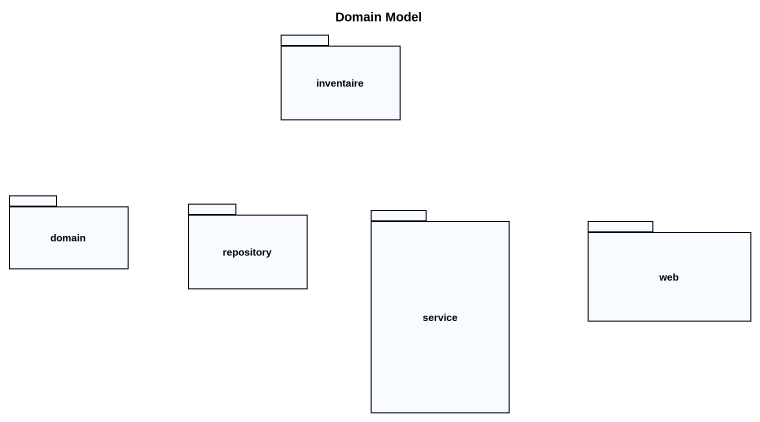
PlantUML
@startuml
title Domain Model
package inventaire {
}
package domain {
}
package repository {
}
package service {
}
package web {
}
@enduml
